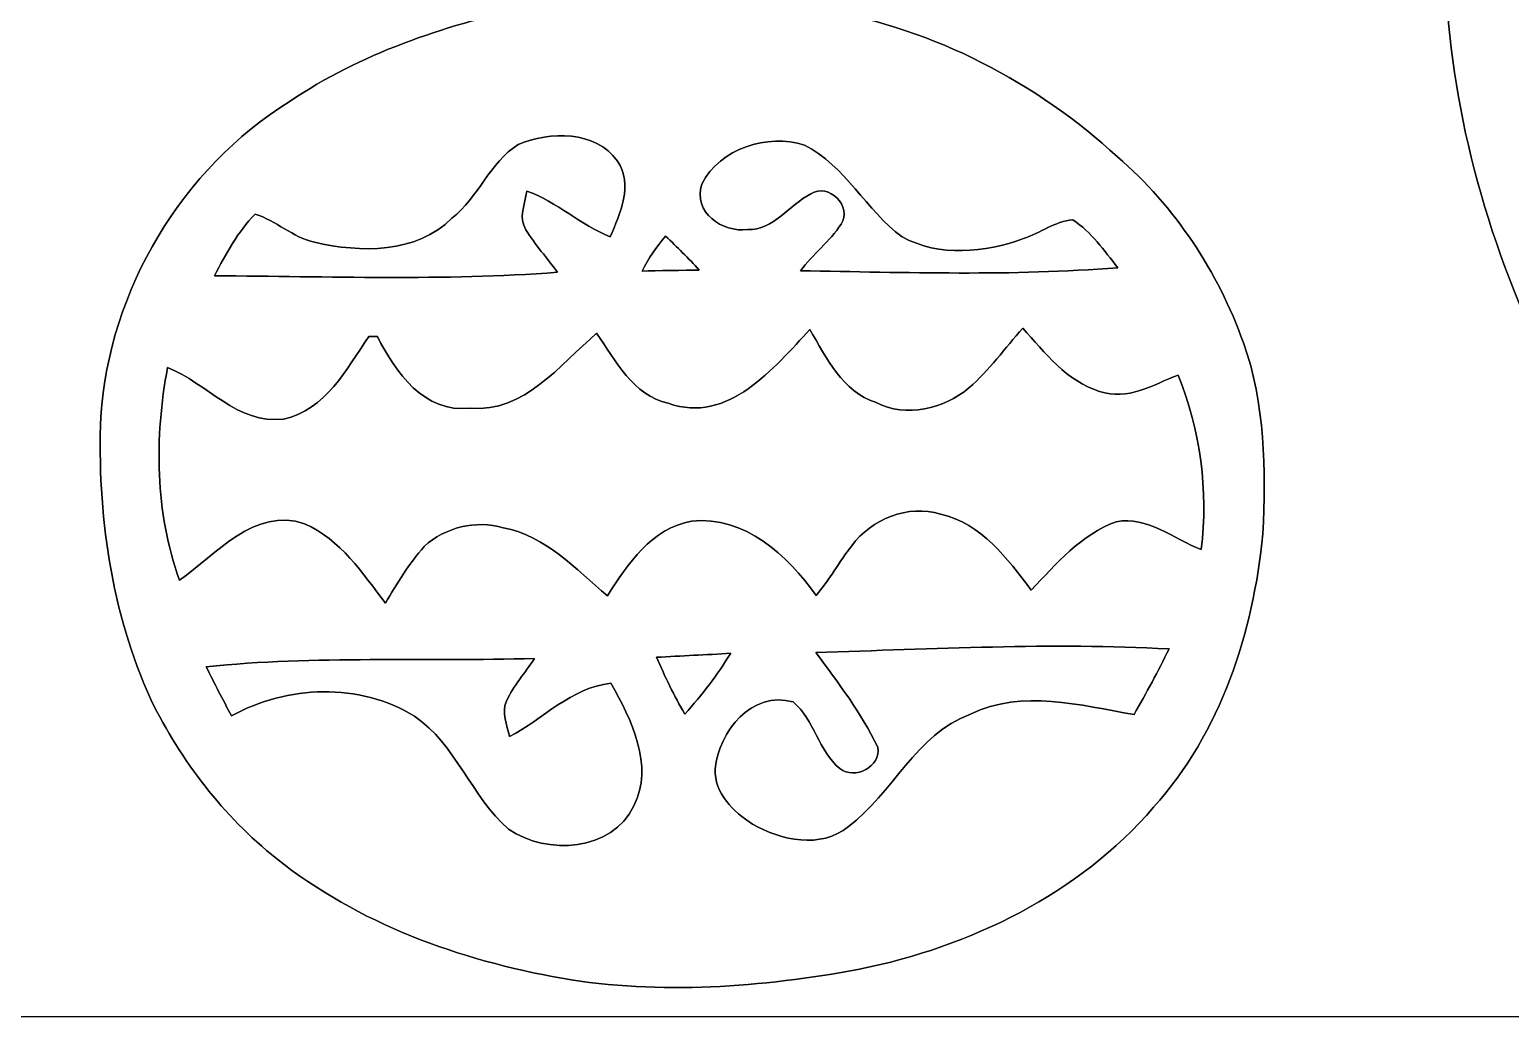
# Model space of a CAD drawing. Header units: centimetres. Extents: x -16.8 to 16.8, y -16.7 to 16.7.
# Drawn here: x -4.91 to 6.68, y -16.67 to -8.95 of the extents above; entities that cross this region are included whole.
import ezdxf

# ---------------------------------------------------------------- set-up
doc = ezdxf.new("R2010")
doc.units = ezdxf.units.CM
doc.header["$MEASUREMENT"] = 0
doc.layers.add('Layer 1', color=7, linetype='Continuous')

msp = doc.modelspace()

# ---------------------------------------------------------------- linework, layer by layer
at = {"layer": 'Layer 1', "color": 7}
for points, knots in [([(-16.77458, 16.66875), (-16.77458, 16.66875), (16.77458, 16.66875), (16.77458, 16.66875), (16.77458, 16.66875), (16.77458, 16.66875), (16.77458, -16.66875), (16.77458, -16.66875), (16.77458, -16.66875), (16.77458, -16.66875), (-16.77458, -16.66875), (-16.77458, -16.66875), (-16.77458, -16.66875), (-16.77458, -16.66875), (-16.77458, 16.66875), (-16.77458, 16.66875), (-16.77458, 16.66875), (-16.77458, 16.66875), (-16.77458, 16.66875), (-16.77458, 16.66875)], [0, 0, 0, 0, 0.16666667, 0.16666667, 0.16666667, 0.16666667, 0.33333333, 0.33333333, 0.33333333, 0.33333333, 0.5, 0.5, 0.5, 0.5, 0.66666667, 0.66666667, 0.66666667, 0.66666667, 1, 1, 1, 1]), ([(-6.51828, 2.84939), (-6.74829, 2.63349), (-6.65127, 2.28882), (-6.62481, 2.0133), (-6.62481, 2.0133), (-6.77792, 1.98296), (-6.93103, 1.95368), (-7.08378, 1.92334), (-7.08378, 1.92334), (-7.00793, 1.51765), (-6.87246, 1.12501), (-6.80473, 0.71755), (-6.80473, 0.71755), (-6.7818, 0.28893), (-6.87035, -0.14041), (-7.00511, -0.54575), (-7.00511, -0.54575), (-7.13564, -0.93274), (-7.41715, -1.31833), (-7.83837, -1.40582), (-7.83837, -1.40582), (-8.33226, -1.55469), (-8.84202, -1.64747), (-9.32921, -1.81963), (-9.32921, -1.81963), (-9.94198, -2.01542), (-10.55546, -2.31704), (-10.94352, -2.84939), (-10.94352, -2.84939), (-11.30018, -3.31682), (-11.34251, -3.94794), (-11.25114, -4.51026), (-11.25114, -4.51026), (-11.1827, -5.11104), (-10.84474, -5.66173), (-10.37096, -6.03109), (-10.37096, -6.03109), (-9.7349, -6.52568), (-8.96691, -6.81108), (-8.20103, -7.03509), (-8.20103, -7.03509), (-7.79357, -7.15257), (-7.37694, -7.32825), (-7.10812, -7.67221), (-7.10812, -7.67221), (-6.56167, -8.32732), (-6.34647, -9.17998), (-6.19548, -10.0016), (-6.19548, -10.0016), (-6.09671, -10.50643), (-6.08648, -11.02536), (-5.95736, -11.52454), (-5.95736, -11.52454), (-5.84835, -11.42859), (-5.80319, -11.28642), (-5.7845, -11.14601), (-5.7845, -11.14601), (-5.60776, -10.20374), (-5.49981, -9.23431), (-5.13927, -8.33861), (-5.13927, -8.33861), (-4.96676, -7.94526), (-4.76391, -7.51134), (-4.3494, -7.32437), (-4.3494, -7.32437), (-3.64137, -7.00546), (-2.85362, -6.94478), (-2.12019, -6.70489), (-2.12019, -6.70489), (-1.52188, -6.52074), (-0.89606, -6.24628), (-0.54645, -5.69807), (-0.54645, -5.69807), (-0.2861, -5.33294), (-0.22648, -4.86339), (-0.2607, -4.4263), (-0.2607, -4.4263), (-0.25329, -3.62268), (-0.67592, -2.80458), (-1.39418, -2.41794), (-1.39418, -2.41794), (-2.09868, -1.9625), (-2.94005, -1.83621), (-3.7338, -1.6189), (-3.7338, -1.6189), (-4.01955, -1.51941), (-4.39173, -1.45697), (-4.51661, -1.13524), (-4.51661, -1.13524), (-4.78543, -0.57397), (-4.95229, 0.0321), (-5.07294, 0.641), (-5.07294, 0.641), (-5.07824, 1.0989), (-4.89867, 1.53211), (-4.81083, 1.97661), (-4.81083, 1.97661), (-4.98369, 2.01295), (-5.15902, 2.03659), (-5.33294, 2.06587), (-5.33294, 2.06587), (-5.36293, 2.29235), (-5.32871, 2.55129), (-5.47299, 2.74567), (-5.47299, 2.74567), (-5.70936, 3.06388), (-6.217, 3.08081), (-6.51828, 2.84939), (-6.51828, 2.84939), (-6.51828, 2.84939), (-6.51828, 2.84939), (-6.51828, 2.84939)], [0, 0, 0, 0, 0.03448276, 0.03448276, 0.03448276, 0.03448276, 0.06896552, 0.06896552, 0.06896552, 0.06896552, 0.10344828, 0.10344828, 0.10344828, 0.10344828, 0.13793103, 0.13793103, 0.13793103, 0.13793103, 0.17241379, 0.17241379, 0.17241379, 0.17241379, 0.20689655, 0.20689655, 0.20689655, 0.20689655, 0.24137931, 0.24137931, 0.24137931, 0.24137931, 0.27586207, 0.27586207, 0.27586207, 0.27586207, 0.31034483, 0.31034483, 0.31034483, 0.31034483, 0.34482759, 0.34482759, 0.34482759, 0.34482759, 0.37931034, 0.37931034, 0.37931034, 0.37931034, 0.4137931, 0.4137931, 0.4137931, 0.4137931, 0.44827586, 0.44827586, 0.44827586, 0.44827586, 0.48275862, 0.48275862, 0.48275862, 0.48275862, 0.51724138, 0.51724138, 0.51724138, 0.51724138, 0.55172414, 0.55172414, 0.55172414, 0.55172414, 0.5862069, 0.5862069, 0.5862069, 0.5862069, 0.62068966, 0.62068966, 0.62068966, 0.62068966, 0.65517241, 0.65517241, 0.65517241, 0.65517241, 0.68965517, 0.68965517, 0.68965517, 0.68965517, 0.72413793, 0.72413793, 0.72413793, 0.72413793, 0.75862069, 0.75862069, 0.75862069, 0.75862069, 0.79310345, 0.79310345, 0.79310345, 0.79310345, 0.82758621, 0.82758621, 0.82758621, 0.82758621, 0.86206897, 0.86206897, 0.86206897, 0.86206897, 0.89655172, 0.89655172, 0.89655172, 0.89655172, 0.93103448, 0.93103448, 0.93103448, 0.93103448, 1, 1, 1, 1]), ([(8.39858, -0.70944), (8.22219, -1.24072), (8.51323, -1.74554), (8.59931, -2.26025), (8.59931, -2.26025), (8.02287, -2.72486), (7.58719, -3.34045), (7.22771, -3.9818), (7.22771, -3.9818), (6.73065, -4.91031), (6.42937, -5.93408), (6.26533, -6.97195), (6.26533, -6.97195), (6.08718, -7.98795), (6.13445, -9.04311), (6.39339, -10.04111), (6.39339, -10.04111), (6.9342, -12.11968), (8.29874, -13.87722), (9.84321, -15.3229), (9.84321, -15.3229), (9.99314, -15.2721), (10.08345, -15.12923), (10.18752, -15.02022), (10.18752, -15.02022), (11.48609, -13.52479), (12.48586, -11.73057), (12.87709, -9.77688), (12.87709, -9.77688), (13.13603, -8.53828), (13.07077, -7.24535), (12.78361, -6.01804), (12.78361, -6.01804), (12.62839, -5.31848), (12.33382, -4.65808), (11.97187, -4.04248), (11.97187, -4.04248), (11.57887, -3.36656), (11.03312, -2.79717), (10.45104, -2.28141), (10.45104, -2.28141), (10.49867, -1.74554), (10.7061, -1.18498), (10.48314, -0.66252), (10.48314, -0.66252), (10.37872, -0.3496), (10.13389, -0.07126), (9.80299, -0.00282), (9.80299, -0.00282), (9.2643, 0.07338), (8.57215, -0.13264), (8.39858, -0.70944), (8.39858, -0.70944), (8.39858, -0.70944), (8.39858, -0.70944), (8.39858, -0.70944)], [0, 0, 0, 0, 0.06666667, 0.06666667, 0.06666667, 0.06666667, 0.13333333, 0.13333333, 0.13333333, 0.13333333, 0.2, 0.2, 0.2, 0.2, 0.26666667, 0.26666667, 0.26666667, 0.26666667, 0.33333333, 0.33333333, 0.33333333, 0.33333333, 0.4, 0.4, 0.4, 0.4, 0.46666667, 0.46666667, 0.46666667, 0.46666667, 0.53333333, 0.53333333, 0.53333333, 0.53333333, 0.6, 0.6, 0.6, 0.6, 0.66666667, 0.66666667, 0.66666667, 0.66666667, 0.73333333, 0.73333333, 0.73333333, 0.73333333, 0.8, 0.8, 0.8, 0.8, 0.86666667, 0.86666667, 0.86666667, 0.86666667, 1, 1, 1, 1]), ([(-0.37606, -6.35882), (-0.74295, -6.49323), (-0.94686, -6.87458), (-1.06186, -7.2263), (-1.06186, -7.2263), (-1.17263, -7.73677), (-1.03646, -8.26029), (-1.03399, -8.77535), (-1.03399, -8.77535), (-1.67922, -8.92422), (-2.32163, -9.13377), (-2.87373, -9.50983), (-2.87373, -9.50983), (-3.72181, -10.03476), (-4.28625, -10.98268), (-4.35469, -11.97645), (-4.35469, -11.97645), (-4.38256, -12.7314), (-4.27496, -13.50222), (-3.96134, -14.19401), (-3.96134, -14.19401), (-3.72463, -14.66921), (-3.3976, -15.10206), (-2.98027, -15.43297), (-2.98027, -15.43297), (-2.33927, -15.94485), (-1.54693, -16.22884), (-0.74683, -16.37065), (-0.74683, -16.37065), (0.0254, -16.50118), (0.81703, -16.44191), (1.58327, -16.29974), (1.58327, -16.29974), (2.45286, -16.12194), (3.29777, -15.71343), (3.88444, -15.03327), (3.88444, -15.03327), (4.41043, -14.44696), (4.66337, -13.6652), (4.74027, -12.89332), (4.74027, -12.89332), (4.76144, -12.39167), (4.75968, -11.87591), (4.58682, -11.39825), (4.58682, -11.39825), (4.3875, -10.84192), (4.0513, -10.3311), (3.60221, -9.94516), (3.60221, -9.94516), (2.96616, -9.36061), (2.17064, -8.94539), (1.31621, -8.79792), (1.31621, -8.79792), (1.38677, -8.37565), (1.48343, -7.9569), (1.52576, -7.5311), (1.52576, -7.5311), (1.48802, -7.11271), (1.27423, -6.6862), (0.90135, -6.471), (0.90135, -6.471), (0.52564, -6.23111), (0.03845, -6.21841), (-0.37606, -6.35882)], [0, 0, 0, 0, 0.05882353, 0.05882353, 0.05882353, 0.05882353, 0.11764706, 0.11764706, 0.11764706, 0.11764706, 0.17647059, 0.17647059, 0.17647059, 0.17647059, 0.23529412, 0.23529412, 0.23529412, 0.23529412, 0.29411765, 0.29411765, 0.29411765, 0.29411765, 0.35294118, 0.35294118, 0.35294118, 0.35294118, 0.41176471, 0.41176471, 0.41176471, 0.41176471, 0.47058824, 0.47058824, 0.47058824, 0.47058824, 0.52941176, 0.52941176, 0.52941176, 0.52941176, 0.58823529, 0.58823529, 0.58823529, 0.58823529, 0.64705882, 0.64705882, 0.64705882, 0.64705882, 0.70588235, 0.70588235, 0.70588235, 0.70588235, 0.76470588, 0.76470588, 0.76470588, 0.76470588, 0.82352941, 0.82352941, 0.82352941, 0.82352941, 0.88235294, 0.88235294, 0.88235294, 0.88235294, 1, 1, 1, 1]), ([(-1.08867, -9.84709), (-0.83785, -9.74372), (-0.48648, -9.73737), (-0.3115, -9.97691), (-0.3115, -9.97691), (-0.1845, -10.16282), (-0.29104, -10.38578), (-0.36759, -10.56993), (-0.36759, -10.56993), (-0.60149, -10.47926), (-0.78281, -10.29547), (-1.01988, -10.21151), (-1.01988, -10.21151), (-1.03576, -10.31028), (-1.08797, -10.42211), (-1.02694, -10.51595), (-1.02694, -10.51595), (-0.95462, -10.63272), (-0.86219, -10.73644), (-0.78034, -10.84721), (-0.78034, -10.84721), (-1.67323, -10.91494), (-2.56999, -10.87826), (-3.46428, -10.87543), (-3.46428, -10.87543), (-3.3782, -10.70328), (-3.28083, -10.53112), (-3.14643, -10.39213), (-3.14643, -10.39213), (-2.98203, -10.44328), (-2.85221, -10.57416), (-2.68217, -10.61226), (-2.68217, -10.61226), (-2.32163, -10.69481), (-1.88666, -10.70434), (-1.6062, -10.42353), (-1.6062, -10.42353), (-1.40088, -10.26195), (-1.30916, -9.98996), (-1.08867, -9.84709)], [0, 0, 0, 0, 0.09090909, 0.09090909, 0.09090909, 0.09090909, 0.18181818, 0.18181818, 0.18181818, 0.18181818, 0.27272727, 0.27272727, 0.27272727, 0.27272727, 0.36363636, 0.36363636, 0.36363636, 0.36363636, 0.45454545, 0.45454545, 0.45454545, 0.45454545, 0.54545455, 0.54545455, 0.54545455, 0.54545455, 0.63636364, 0.63636364, 0.63636364, 0.63636364, 0.72727273, 0.72727273, 0.72727273, 0.72727273, 0.81818182, 0.81818182, 0.81818182, 0.81818182, 1, 1, 1, 1]), ([(0.34996, -10.15753), (0.49001, -9.87637), (0.8636, -9.76171), (1.15253, -9.85238), (1.15253, -9.85238), (1.47355, -10.01289), (1.6323, -10.36391), (1.91699, -10.56993), (1.91699, -10.56993), (2.2038, -10.72938), (2.56822, -10.69375), (2.86632, -10.58369), (2.86632, -10.58369), (2.99685, -10.54029), (3.11256, -10.44787), (3.25261, -10.43764), (3.25261, -10.43764), (3.3969, -10.53077), (3.49814, -10.67823), (3.60362, -10.81158), (3.60362, -10.81158), (2.77777, -10.8772), (1.94769, -10.84897), (1.12042, -10.83522), (1.12042, -10.83522), (1.21849, -10.70645), (1.35114, -10.60591), (1.43933, -10.47009), (1.43933, -10.47009), (1.53035, -10.33851), (1.34197, -10.13954), (1.20121, -10.23479), (1.20121, -10.23479), (1.03505, -10.3191), (0.91122, -10.52019), (0.70661, -10.51313), (0.70661, -10.51313), (0.51223, -10.53818), (0.27481, -10.37802), (0.34996, -10.15753)], [0, 0, 0, 0, 0.09090909, 0.09090909, 0.09090909, 0.09090909, 0.18181818, 0.18181818, 0.18181818, 0.18181818, 0.27272727, 0.27272727, 0.27272727, 0.27272727, 0.36363636, 0.36363636, 0.36363636, 0.36363636, 0.45454545, 0.45454545, 0.45454545, 0.45454545, 0.54545455, 0.54545455, 0.54545455, 0.54545455, 0.63636364, 0.63636364, 0.63636364, 0.63636364, 0.72727273, 0.72727273, 0.72727273, 0.72727273, 0.81818182, 0.81818182, 0.81818182, 0.81818182, 1, 1, 1, 1]), ([(-0.11853, -10.83733), (-0.06773, -10.73926), (-0.00529, -10.64789), (0.06597, -10.56358), (0.06597, -10.56358), (0.15416, -10.65036), (0.24518, -10.73679), (0.32808, -10.82957), (0.32808, -10.82957), (0.21661, -10.83169), (-0.00706, -10.83557), (-0.11853, -10.83733)], [0, 0, 0, 0, 0.25, 0.25, 0.25, 0.25, 0.5, 0.5, 0.5, 0.5, 1, 1, 1, 1]), ([(0.08678, -11.87238), (0.55457, -12.03925), (0.91475, -11.59439), (1.19486, -11.29453), (1.19486, -11.29453), (1.32292, -11.51784), (1.45027, -11.77925), (1.71203, -11.86709), (1.71203, -11.86709), (1.94839, -11.98633), (2.24226, -11.91719), (2.43911, -11.75209), (2.43911, -11.75209), (2.59821, -11.61344), (2.72097, -11.44094), (2.86068, -11.2843), (2.86068, -11.2843), (3.03248, -11.47727), (3.20463, -11.69952), (3.46216, -11.7789), (3.46216, -11.7789), (3.68194, -11.85545), (3.8795, -11.72633), (4.07635, -11.6519), (4.07635, -11.6519), (4.24886, -12.08476), (4.31412, -12.55324), (4.25768, -13.01715), (4.25768, -13.01715), (4.03966, -12.9353), (3.83611, -12.75115), (3.59198, -12.79842), (3.59198, -12.79842), (3.31823, -12.89861), (3.12138, -13.12792), (2.927, -13.33359), (2.927, -13.33359), (2.74073, -13.0877), (2.53753, -12.81183), (2.21756, -12.73916), (2.21756, -12.73916), (1.95933, -12.66119), (1.67958, -12.77832), (1.52188, -12.98646), (1.52188, -12.98646), (1.42522, -13.11346), (1.3462, -13.25386), (1.24284, -13.37627), (1.24284, -13.37627), (1.01917, -13.06124), (0.68545, -12.75009), (0.26917, -12.79419), (0.26917, -12.79419), (-0.04233, -12.84922), (-0.23283, -13.12933), (-0.38947, -13.37839), (-0.38947, -13.37839), (-0.63923, -13.17025), (-0.86995, -12.90849), (-1.20509, -12.84676), (-1.20509, -12.84676), (-1.42205, -12.7829), (-1.6577, -12.84287), (-1.82421, -12.99175), (-1.82421, -12.99175), (-1.94098, -13.12827), (-2.03835, -13.28032), (-2.12619, -13.43695), (-2.12619, -13.43695), (-2.30434, -13.20306), (-2.47968, -12.93777), (-2.75908, -12.81501), (-2.75908, -12.81501), (-3.15136, -12.6806), (-3.44981, -13.05454), (-3.73909, -13.25527), (-3.73909, -13.25527), (-3.92889, -12.72611), (-3.93559, -12.14049), (-3.83117, -11.59193), (-3.83117, -11.59193), (-3.52249, -11.71646), (-3.28613, -12.03854), (-2.92488, -11.99656), (-2.92488, -11.99656), (-2.59221, -11.92389), (-2.43134, -11.60639), (-2.25813, -11.35027), (-2.25813, -11.35027), (-2.2412, -11.35027), (-2.20698, -11.35098), (-2.19004, -11.35098), (-2.19004, -11.35098), (-2.04646, -11.62967), (-1.82527, -11.95141), (-1.46403, -11.91048), (-1.46403, -11.91048), (-1.03646, -11.94682), (-0.76376, -11.57076), (-0.47449, -11.32452), (-0.47449, -11.32452), (-0.32491, -11.53583), (-0.19156, -11.81171), (0.08678, -11.87238)], [0, 0, 0, 0, 0.03703704, 0.03703704, 0.03703704, 0.03703704, 0.07407407, 0.07407407, 0.07407407, 0.07407407, 0.11111111, 0.11111111, 0.11111111, 0.11111111, 0.14814815, 0.14814815, 0.14814815, 0.14814815, 0.18518519, 0.18518519, 0.18518519, 0.18518519, 0.22222222, 0.22222222, 0.22222222, 0.22222222, 0.25925926, 0.25925926, 0.25925926, 0.25925926, 0.2962963, 0.2962963, 0.2962963, 0.2962963, 0.33333333, 0.33333333, 0.33333333, 0.33333333, 0.37037037, 0.37037037, 0.37037037, 0.37037037, 0.40740741, 0.40740741, 0.40740741, 0.40740741, 0.44444444, 0.44444444, 0.44444444, 0.44444444, 0.48148148, 0.48148148, 0.48148148, 0.48148148, 0.51851852, 0.51851852, 0.51851852, 0.51851852, 0.55555556, 0.55555556, 0.55555556, 0.55555556, 0.59259259, 0.59259259, 0.59259259, 0.59259259, 0.62962963, 0.62962963, 0.62962963, 0.62962963, 0.66666667, 0.66666667, 0.66666667, 0.66666667, 0.7037037, 0.7037037, 0.7037037, 0.7037037, 0.74074074, 0.74074074, 0.74074074, 0.74074074, 0.77777778, 0.77777778, 0.77777778, 0.77777778, 0.81481481, 0.81481481, 0.81481481, 0.81481481, 0.85185185, 0.85185185, 0.85185185, 0.85185185, 0.88888889, 0.88888889, 0.88888889, 0.88888889, 0.92592593, 0.92592593, 0.92592593, 0.92592593, 1, 1, 1, 1]), ([(1.24142, -13.82113), (2.16217, -13.79573), (3.08363, -13.74316), (4.00509, -13.79432), (4.00509, -13.79432), (3.92077, -13.96929), (3.82623, -14.13863), (3.73098, -14.30831), (3.73098, -14.30831), (3.31047, -14.23494), (2.8575, -14.10794), (2.45075, -14.30373), (2.45075, -14.30373), (2.02283, -14.46354), (1.84326, -14.9225), (1.49613, -15.18356), (1.49613, -15.18356), (1.27847, -15.36065), (0.97014, -15.29327), (0.74612, -15.16521), (0.74612, -15.16521), (0.59725, -15.06996), (0.44626, -14.92321), (0.45332, -14.73271), (0.45332, -14.73271), (0.48119, -14.44025), (0.74048, -14.11605), (1.06468, -14.20883), (1.06468, -14.20883), (1.22731, -14.34959), (1.2633, -14.59124), (1.4284, -14.72953), (1.4284, -14.72953), (1.54658, -14.82302), (1.75366, -14.71612), (1.72508, -14.56161), (1.72508, -14.56161), (1.59738, -14.29456), (1.4157, -14.05855), (1.24142, -13.82113)], [0, 0, 0, 0, 0.09090909, 0.09090909, 0.09090909, 0.09090909, 0.18181818, 0.18181818, 0.18181818, 0.18181818, 0.27272727, 0.27272727, 0.27272727, 0.27272727, 0.36363636, 0.36363636, 0.36363636, 0.36363636, 0.45454545, 0.45454545, 0.45454545, 0.45454545, 0.54545455, 0.54545455, 0.54545455, 0.54545455, 0.63636364, 0.63636364, 0.63636364, 0.63636364, 0.72727273, 0.72727273, 0.72727273, 0.72727273, 0.81818182, 0.81818182, 0.81818182, 0.81818182, 1, 1, 1, 1]), ([(-3.52848, -13.93331), (-2.67617, -13.84512), (-1.81575, -13.89521), (-0.96026, -13.8684), (-0.96026, -13.8684), (-1.03329, -13.97917), (-1.12289, -14.08042), (-1.17969, -14.20142), (-1.17969, -14.20142), (-1.22238, -14.29138), (-1.17334, -14.38945), (-1.15641, -14.48012), (-1.15641, -14.48012), (-0.89006, -14.34077), (-0.67522, -14.09735), (-0.36195, -14.06278), (-0.36195, -14.06278), (-0.20355, -14.34112), (-0.02364, -14.70836), (-0.18239, -15.02234), (-0.18239, -15.02234), (-0.35419, -15.38005), (-0.86289, -15.40933), (-1.16276, -15.20437), (-1.16276, -15.20437), (-1.45591, -14.94896), (-1.57409, -14.5415), (-1.90041, -14.3196), (-1.90041, -14.3196), (-2.33116, -14.05467), (-2.89454, -14.0776), (-3.33128, -14.31784), (-3.33128, -14.31784), (-3.39937, -14.19013), (-3.46675, -14.06349), (-3.52848, -13.93331)], [0, 0, 0, 0, 0.1, 0.1, 0.1, 0.1, 0.2, 0.2, 0.2, 0.2, 0.3, 0.3, 0.3, 0.3, 0.4, 0.4, 0.4, 0.4, 0.5, 0.5, 0.5, 0.5, 0.6, 0.6, 0.6, 0.6, 0.7, 0.7, 0.7, 0.7, 0.8, 0.8, 0.8, 0.8, 1, 1, 1, 1]), ([(-0.00459, -13.85958), (0.18803, -13.84794), (0.38241, -13.83982), (0.57573, -13.82818), (0.57573, -13.82818), (0.47025, -13.99681), (0.3496, -14.15591), (0.21625, -14.30373), (0.21625, -14.30373), (0.13123, -14.16156), (0.05997, -14.01163), (-0.00459, -13.85958)], [0, 0, 0, 0, 0.25, 0.25, 0.25, 0.25, 0.5, 0.5, 0.5, 0.5, 1, 1, 1, 1])]:
    msp.add_open_spline(points, degree=3, knots=knots, dxfattribs=at)
at = {"layer": 'Layer 1', "color": 251}
for points, knots in [([(-6.51828, 2.84939), (-6.217, 3.08081), (-5.70936, 3.06388), (-5.47299, 2.74567), (-5.47299, 2.74567), (-5.32871, 2.55129), (-5.36293, 2.29235), (-5.33294, 2.06587), (-5.33294, 2.06587), (-5.15902, 2.03659), (-4.98369, 2.01295), (-4.81083, 1.97661), (-4.81083, 1.97661), (-4.89867, 1.53211), (-5.07824, 1.0989), (-5.07294, 0.641), (-5.07294, 0.641), (-4.95229, 0.0321), (-4.78543, -0.57397), (-4.51661, -1.13524), (-4.51661, -1.13524), (-4.39173, -1.45697), (-4.01955, -1.51941), (-3.7338, -1.6189), (-3.7338, -1.6189), (-2.94005, -1.83621), (-2.09868, -1.9625), (-1.39418, -2.41794), (-1.39418, -2.41794), (-0.67592, -2.80458), (-0.25329, -3.62268), (-0.2607, -4.4263), (-0.2607, -4.4263), (-0.22648, -4.86339), (-0.2861, -5.33294), (-0.54645, -5.69807), (-0.54645, -5.69807), (-0.89606, -6.24628), (-1.52188, -6.52074), (-2.12019, -6.70489), (-2.12019, -6.70489), (-2.85362, -6.94478), (-3.64137, -7.00546), (-4.3494, -7.32437), (-4.3494, -7.32437), (-4.76391, -7.51134), (-4.96676, -7.94526), (-5.13927, -8.33861), (-5.13927, -8.33861), (-5.49981, -9.23431), (-5.60776, -10.20374), (-5.7845, -11.14601), (-5.7845, -11.14601), (-5.80319, -11.28642), (-5.84835, -11.42859), (-5.95736, -11.52454), (-5.95736, -11.52454), (-6.08648, -11.02536), (-6.09671, -10.50643), (-6.19548, -10.0016), (-6.19548, -10.0016), (-6.34647, -9.17998), (-6.56167, -8.32732), (-7.10812, -7.67221), (-7.10812, -7.67221), (-7.37694, -7.32825), (-7.79357, -7.15257), (-8.20103, -7.03509), (-8.20103, -7.03509), (-8.96691, -6.81108), (-9.7349, -6.52568), (-10.37096, -6.03109), (-10.37096, -6.03109), (-10.84474, -5.66173), (-11.1827, -5.11104), (-11.25114, -4.51026), (-11.25114, -4.51026), (-11.34251, -3.94794), (-11.30018, -3.31682), (-10.94352, -2.84939), (-10.94352, -2.84939), (-10.55546, -2.31704), (-9.94198, -2.01542), (-9.32921, -1.81963), (-9.32921, -1.81963), (-8.84202, -1.64747), (-8.33226, -1.55469), (-7.83837, -1.40582), (-7.83837, -1.40582), (-7.41715, -1.31833), (-7.13564, -0.93274), (-7.00511, -0.54575), (-7.00511, -0.54575), (-6.87035, -0.14041), (-6.7818, 0.28893), (-6.80473, 0.71755), (-6.80473, 0.71755), (-6.87246, 1.12501), (-7.00793, 1.51765), (-7.08378, 1.92334), (-7.08378, 1.92334), (-6.93103, 1.95368), (-6.77792, 1.98296), (-6.62481, 2.0133), (-6.62481, 2.0133), (-6.65127, 2.28882), (-6.74829, 2.63349), (-6.51828, 2.84939), (-6.51828, 2.84939), (-6.51828, 2.84939), (-6.51828, 2.84939), (-6.51828, 2.84939)], [0, 0, 0, 0, 0.03448276, 0.03448276, 0.03448276, 0.03448276, 0.06896552, 0.06896552, 0.06896552, 0.06896552, 0.10344828, 0.10344828, 0.10344828, 0.10344828, 0.13793103, 0.13793103, 0.13793103, 0.13793103, 0.17241379, 0.17241379, 0.17241379, 0.17241379, 0.20689655, 0.20689655, 0.20689655, 0.20689655, 0.24137931, 0.24137931, 0.24137931, 0.24137931, 0.27586207, 0.27586207, 0.27586207, 0.27586207, 0.31034483, 0.31034483, 0.31034483, 0.31034483, 0.34482759, 0.34482759, 0.34482759, 0.34482759, 0.37931034, 0.37931034, 0.37931034, 0.37931034, 0.4137931, 0.4137931, 0.4137931, 0.4137931, 0.44827586, 0.44827586, 0.44827586, 0.44827586, 0.48275862, 0.48275862, 0.48275862, 0.48275862, 0.51724138, 0.51724138, 0.51724138, 0.51724138, 0.55172414, 0.55172414, 0.55172414, 0.55172414, 0.5862069, 0.5862069, 0.5862069, 0.5862069, 0.62068966, 0.62068966, 0.62068966, 0.62068966, 0.65517241, 0.65517241, 0.65517241, 0.65517241, 0.68965517, 0.68965517, 0.68965517, 0.68965517, 0.72413793, 0.72413793, 0.72413793, 0.72413793, 0.75862069, 0.75862069, 0.75862069, 0.75862069, 0.79310345, 0.79310345, 0.79310345, 0.79310345, 0.82758621, 0.82758621, 0.82758621, 0.82758621, 0.86206897, 0.86206897, 0.86206897, 0.86206897, 0.89655172, 0.89655172, 0.89655172, 0.89655172, 0.93103448, 0.93103448, 0.93103448, 0.93103448, 1, 1, 1, 1]), ([(8.39858, -0.70944), (8.57215, -0.13264), (9.2643, 0.07338), (9.80299, -0.00282), (9.80299, -0.00282), (10.13389, -0.07126), (10.37872, -0.3496), (10.48314, -0.66252), (10.48314, -0.66252), (10.7061, -1.18498), (10.49867, -1.74554), (10.45104, -2.28141), (10.45104, -2.28141), (11.03312, -2.79717), (11.57887, -3.36656), (11.97187, -4.04248), (11.97187, -4.04248), (12.33382, -4.65808), (12.62839, -5.31848), (12.78361, -6.01804), (12.78361, -6.01804), (13.07077, -7.24535), (13.13603, -8.53828), (12.87709, -9.77688), (12.87709, -9.77688), (12.48586, -11.73057), (11.48609, -13.52479), (10.18752, -15.02022), (10.18752, -15.02022), (10.08345, -15.12923), (9.99314, -15.2721), (9.84321, -15.3229), (9.84321, -15.3229), (8.29874, -13.87722), (6.9342, -12.11968), (6.39339, -10.04111), (6.39339, -10.04111), (6.13445, -9.04311), (6.08718, -7.98795), (6.26533, -6.97195), (6.26533, -6.97195), (6.42937, -5.93408), (6.73065, -4.91031), (7.22771, -3.9818), (7.22771, -3.9818), (7.58719, -3.34045), (8.02287, -2.72486), (8.59931, -2.26025), (8.59931, -2.26025), (8.51323, -1.74554), (8.22219, -1.24072), (8.39858, -0.70944), (8.39858, -0.70944), (8.39858, -0.70944), (8.39858, -0.70944), (8.39858, -0.70944)], [0, 0, 0, 0, 0.06666667, 0.06666667, 0.06666667, 0.06666667, 0.13333333, 0.13333333, 0.13333333, 0.13333333, 0.2, 0.2, 0.2, 0.2, 0.26666667, 0.26666667, 0.26666667, 0.26666667, 0.33333333, 0.33333333, 0.33333333, 0.33333333, 0.4, 0.4, 0.4, 0.4, 0.46666667, 0.46666667, 0.46666667, 0.46666667, 0.53333333, 0.53333333, 0.53333333, 0.53333333, 0.6, 0.6, 0.6, 0.6, 0.66666667, 0.66666667, 0.66666667, 0.66666667, 0.73333333, 0.73333333, 0.73333333, 0.73333333, 0.8, 0.8, 0.8, 0.8, 0.86666667, 0.86666667, 0.86666667, 0.86666667, 1, 1, 1, 1]), ([(-0.37606, -6.35882), (0.03845, -6.21841), (0.52564, -6.23111), (0.90135, -6.471), (0.90135, -6.471), (1.27423, -6.6862), (1.48802, -7.11271), (1.52576, -7.5311), (1.52576, -7.5311), (1.48343, -7.9569), (1.38677, -8.37565), (1.31621, -8.79792), (1.31621, -8.79792), (2.17064, -8.94539), (2.96616, -9.36061), (3.60221, -9.94516), (3.60221, -9.94516), (4.0513, -10.3311), (4.3875, -10.84192), (4.58682, -11.39825), (4.58682, -11.39825), (4.75968, -11.87591), (4.76144, -12.39167), (4.74027, -12.89332), (4.74027, -12.89332), (4.66337, -13.6652), (4.41043, -14.44696), (3.88444, -15.03327), (3.88444, -15.03327), (3.29777, -15.71343), (2.45286, -16.12194), (1.58327, -16.29974), (1.58327, -16.29974), (0.81703, -16.44191), (0.0254, -16.50118), (-0.74683, -16.37065), (-0.74683, -16.37065), (-1.54693, -16.22884), (-2.33927, -15.94485), (-2.98027, -15.43297), (-2.98027, -15.43297), (-3.3976, -15.10206), (-3.72463, -14.66921), (-3.96134, -14.19401), (-3.96134, -14.19401), (-4.27496, -13.50222), (-4.38256, -12.7314), (-4.35469, -11.97645), (-4.35469, -11.97645), (-4.28625, -10.98268), (-3.72181, -10.03476), (-2.87373, -9.50983), (-2.87373, -9.50983), (-2.32163, -9.13377), (-1.67922, -8.92422), (-1.03399, -8.77535), (-1.03399, -8.77535), (-1.03646, -8.26029), (-1.17263, -7.73677), (-1.06186, -7.2263), (-1.06186, -7.2263), (-0.94686, -6.87458), (-0.74295, -6.49323), (-0.37606, -6.35882), (-0.37606, -6.35882), (-0.37606, -6.35882), (-0.37606, -6.35882), (-0.37606, -6.35882)], [0, 0, 0, 0, 0.05555556, 0.05555556, 0.05555556, 0.05555556, 0.11111111, 0.11111111, 0.11111111, 0.11111111, 0.16666667, 0.16666667, 0.16666667, 0.16666667, 0.22222222, 0.22222222, 0.22222222, 0.22222222, 0.27777778, 0.27777778, 0.27777778, 0.27777778, 0.33333333, 0.33333333, 0.33333333, 0.33333333, 0.38888889, 0.38888889, 0.38888889, 0.38888889, 0.44444444, 0.44444444, 0.44444444, 0.44444444, 0.5, 0.5, 0.5, 0.5, 0.55555556, 0.55555556, 0.55555556, 0.55555556, 0.61111111, 0.61111111, 0.61111111, 0.61111111, 0.66666667, 0.66666667, 0.66666667, 0.66666667, 0.72222222, 0.72222222, 0.72222222, 0.72222222, 0.77777778, 0.77777778, 0.77777778, 0.77777778, 0.83333333, 0.83333333, 0.83333333, 0.83333333, 0.88888889, 0.88888889, 0.88888889, 0.88888889, 1, 1, 1, 1]), ([(-1.08867, -9.84709), (-1.30916, -9.98996), (-1.40088, -10.26195), (-1.6062, -10.42353), (-1.6062, -10.42353), (-1.88666, -10.70434), (-2.32163, -10.69481), (-2.68217, -10.61226), (-2.68217, -10.61226), (-2.85221, -10.57416), (-2.98203, -10.44328), (-3.14643, -10.39213), (-3.14643, -10.39213), (-3.28083, -10.53112), (-3.3782, -10.70328), (-3.46428, -10.87543), (-3.46428, -10.87543), (-2.56999, -10.87826), (-1.67323, -10.91494), (-0.78034, -10.84721), (-0.78034, -10.84721), (-0.86219, -10.73644), (-0.95462, -10.63272), (-1.02694, -10.51595), (-1.02694, -10.51595), (-1.08797, -10.42211), (-1.03576, -10.31028), (-1.01988, -10.21151), (-1.01988, -10.21151), (-0.78281, -10.29547), (-0.60149, -10.47926), (-0.36759, -10.56993), (-0.36759, -10.56993), (-0.29104, -10.38578), (-0.1845, -10.16282), (-0.3115, -9.97691), (-0.3115, -9.97691), (-0.48648, -9.73737), (-0.83785, -9.74372), (-1.08867, -9.84709), (-1.08867, -9.84709), (-1.08867, -9.84709), (-1.08867, -9.84709), (-1.08867, -9.84709)], [0, 0, 0, 0, 0.08333333, 0.08333333, 0.08333333, 0.08333333, 0.16666667, 0.16666667, 0.16666667, 0.16666667, 0.25, 0.25, 0.25, 0.25, 0.33333333, 0.33333333, 0.33333333, 0.33333333, 0.41666667, 0.41666667, 0.41666667, 0.41666667, 0.5, 0.5, 0.5, 0.5, 0.58333333, 0.58333333, 0.58333333, 0.58333333, 0.66666667, 0.66666667, 0.66666667, 0.66666667, 0.75, 0.75, 0.75, 0.75, 0.83333333, 0.83333333, 0.83333333, 0.83333333, 1, 1, 1, 1]), ([(0.34996, -10.15753), (0.27481, -10.37802), (0.51223, -10.53818), (0.70661, -10.51313), (0.70661, -10.51313), (0.91122, -10.52019), (1.03505, -10.3191), (1.20121, -10.23479), (1.20121, -10.23479), (1.34197, -10.13954), (1.53035, -10.33851), (1.43933, -10.47009), (1.43933, -10.47009), (1.35114, -10.60591), (1.21849, -10.70645), (1.12042, -10.83522), (1.12042, -10.83522), (1.94769, -10.84897), (2.77777, -10.8772), (3.60362, -10.81158), (3.60362, -10.81158), (3.49814, -10.67823), (3.3969, -10.53077), (3.25261, -10.43764), (3.25261, -10.43764), (3.11256, -10.44787), (2.99685, -10.54029), (2.86632, -10.58369), (2.86632, -10.58369), (2.56822, -10.69375), (2.2038, -10.72938), (1.91699, -10.56993), (1.91699, -10.56993), (1.6323, -10.36391), (1.47355, -10.01289), (1.15253, -9.85238), (1.15253, -9.85238), (0.8636, -9.76171), (0.49001, -9.87637), (0.34996, -10.15753), (0.34996, -10.15753), (0.34996, -10.15753), (0.34996, -10.15753), (0.34996, -10.15753)], [0, 0, 0, 0, 0.08333333, 0.08333333, 0.08333333, 0.08333333, 0.16666667, 0.16666667, 0.16666667, 0.16666667, 0.25, 0.25, 0.25, 0.25, 0.33333333, 0.33333333, 0.33333333, 0.33333333, 0.41666667, 0.41666667, 0.41666667, 0.41666667, 0.5, 0.5, 0.5, 0.5, 0.58333333, 0.58333333, 0.58333333, 0.58333333, 0.66666667, 0.66666667, 0.66666667, 0.66666667, 0.75, 0.75, 0.75, 0.75, 0.83333333, 0.83333333, 0.83333333, 0.83333333, 1, 1, 1, 1]), ([(-0.11853, -10.83733), (-0.00706, -10.83557), (0.21661, -10.83169), (0.32808, -10.82957), (0.32808, -10.82957), (0.24518, -10.73679), (0.15416, -10.65036), (0.06597, -10.56358), (0.06597, -10.56358), (-0.00529, -10.64789), (-0.06773, -10.73926), (-0.11853, -10.83733), (-0.11853, -10.83733), (-0.11853, -10.83733), (-0.11853, -10.83733), (-0.11853, -10.83733)], [0, 0, 0, 0, 0.2, 0.2, 0.2, 0.2, 0.4, 0.4, 0.4, 0.4, 0.6, 0.6, 0.6, 0.6, 1, 1, 1, 1]), ([(0.08678, -11.87238), (-0.19156, -11.81171), (-0.32491, -11.53583), (-0.47449, -11.32452), (-0.47449, -11.32452), (-0.76376, -11.57076), (-1.03646, -11.94682), (-1.46403, -11.91048), (-1.46403, -11.91048), (-1.82527, -11.95141), (-2.04646, -11.62967), (-2.19004, -11.35098), (-2.19004, -11.35098), (-2.20698, -11.35098), (-2.2412, -11.35027), (-2.25813, -11.35027), (-2.25813, -11.35027), (-2.43134, -11.60639), (-2.59221, -11.92389), (-2.92488, -11.99656), (-2.92488, -11.99656), (-3.28613, -12.03854), (-3.52249, -11.71646), (-3.83117, -11.59193), (-3.83117, -11.59193), (-3.93559, -12.14049), (-3.92889, -12.72611), (-3.73909, -13.25527), (-3.73909, -13.25527), (-3.44981, -13.05454), (-3.15136, -12.6806), (-2.75908, -12.81501), (-2.75908, -12.81501), (-2.47968, -12.93777), (-2.30434, -13.20306), (-2.12619, -13.43695), (-2.12619, -13.43695), (-2.03835, -13.28032), (-1.94098, -13.12827), (-1.82421, -12.99175), (-1.82421, -12.99175), (-1.6577, -12.84287), (-1.42205, -12.7829), (-1.20509, -12.84676), (-1.20509, -12.84676), (-0.86995, -12.90849), (-0.63923, -13.17025), (-0.38947, -13.37839), (-0.38947, -13.37839), (-0.23283, -13.12933), (-0.04233, -12.84922), (0.26917, -12.79419), (0.26917, -12.79419), (0.68545, -12.75009), (1.01917, -13.06124), (1.24284, -13.37627), (1.24284, -13.37627), (1.3462, -13.25386), (1.42522, -13.11346), (1.52188, -12.98646), (1.52188, -12.98646), (1.67958, -12.77832), (1.95933, -12.66119), (2.21756, -12.73916), (2.21756, -12.73916), (2.53753, -12.81183), (2.74073, -13.0877), (2.927, -13.33359), (2.927, -13.33359), (3.12138, -13.12792), (3.31823, -12.89861), (3.59198, -12.79842), (3.59198, -12.79842), (3.83611, -12.75115), (4.03966, -12.9353), (4.25768, -13.01715), (4.25768, -13.01715), (4.31412, -12.55324), (4.24886, -12.08476), (4.07635, -11.6519), (4.07635, -11.6519), (3.8795, -11.72633), (3.68194, -11.85545), (3.46216, -11.7789), (3.46216, -11.7789), (3.20463, -11.69952), (3.03248, -11.47727), (2.86068, -11.2843), (2.86068, -11.2843), (2.72097, -11.44094), (2.59821, -11.61344), (2.43911, -11.75209), (2.43911, -11.75209), (2.24226, -11.91719), (1.94839, -11.98633), (1.71203, -11.86709), (1.71203, -11.86709), (1.45027, -11.77925), (1.32292, -11.51784), (1.19486, -11.29453), (1.19486, -11.29453), (0.91475, -11.59439), (0.55457, -12.03925), (0.08678, -11.87238), (0.08678, -11.87238), (0.08678, -11.87238), (0.08678, -11.87238), (0.08678, -11.87238)], [0, 0, 0, 0, 0.03571429, 0.03571429, 0.03571429, 0.03571429, 0.07142857, 0.07142857, 0.07142857, 0.07142857, 0.10714286, 0.10714286, 0.10714286, 0.10714286, 0.14285714, 0.14285714, 0.14285714, 0.14285714, 0.17857143, 0.17857143, 0.17857143, 0.17857143, 0.21428571, 0.21428571, 0.21428571, 0.21428571, 0.25, 0.25, 0.25, 0.25, 0.28571429, 0.28571429, 0.28571429, 0.28571429, 0.32142857, 0.32142857, 0.32142857, 0.32142857, 0.35714286, 0.35714286, 0.35714286, 0.35714286, 0.39285714, 0.39285714, 0.39285714, 0.39285714, 0.42857143, 0.42857143, 0.42857143, 0.42857143, 0.46428571, 0.46428571, 0.46428571, 0.46428571, 0.5, 0.5, 0.5, 0.5, 0.53571429, 0.53571429, 0.53571429, 0.53571429, 0.57142857, 0.57142857, 0.57142857, 0.57142857, 0.60714286, 0.60714286, 0.60714286, 0.60714286, 0.64285714, 0.64285714, 0.64285714, 0.64285714, 0.67857143, 0.67857143, 0.67857143, 0.67857143, 0.71428571, 0.71428571, 0.71428571, 0.71428571, 0.75, 0.75, 0.75, 0.75, 0.78571429, 0.78571429, 0.78571429, 0.78571429, 0.82142857, 0.82142857, 0.82142857, 0.82142857, 0.85714286, 0.85714286, 0.85714286, 0.85714286, 0.89285714, 0.89285714, 0.89285714, 0.89285714, 0.92857143, 0.92857143, 0.92857143, 0.92857143, 1, 1, 1, 1]), ([(1.24142, -13.82113), (1.4157, -14.05855), (1.59738, -14.29456), (1.72508, -14.56161), (1.72508, -14.56161), (1.75366, -14.71612), (1.54658, -14.82302), (1.4284, -14.72953), (1.4284, -14.72953), (1.2633, -14.59124), (1.22731, -14.34959), (1.06468, -14.20883), (1.06468, -14.20883), (0.74048, -14.11605), (0.48119, -14.44025), (0.45332, -14.73271), (0.45332, -14.73271), (0.44626, -14.92321), (0.59725, -15.06996), (0.74612, -15.16521), (0.74612, -15.16521), (0.97014, -15.29327), (1.27847, -15.36065), (1.49613, -15.18356), (1.49613, -15.18356), (1.84326, -14.9225), (2.02283, -14.46354), (2.45075, -14.30373), (2.45075, -14.30373), (2.8575, -14.10794), (3.31047, -14.23494), (3.73098, -14.30831), (3.73098, -14.30831), (3.82623, -14.13863), (3.92077, -13.96929), (4.00509, -13.79432), (4.00509, -13.79432), (3.08363, -13.74316), (2.16217, -13.79573), (1.24142, -13.82113), (1.24142, -13.82113), (1.24142, -13.82113), (1.24142, -13.82113), (1.24142, -13.82113)], [0, 0, 0, 0, 0.08333333, 0.08333333, 0.08333333, 0.08333333, 0.16666667, 0.16666667, 0.16666667, 0.16666667, 0.25, 0.25, 0.25, 0.25, 0.33333333, 0.33333333, 0.33333333, 0.33333333, 0.41666667, 0.41666667, 0.41666667, 0.41666667, 0.5, 0.5, 0.5, 0.5, 0.58333333, 0.58333333, 0.58333333, 0.58333333, 0.66666667, 0.66666667, 0.66666667, 0.66666667, 0.75, 0.75, 0.75, 0.75, 0.83333333, 0.83333333, 0.83333333, 0.83333333, 1, 1, 1, 1]), ([(-3.52848, -13.93331), (-3.46675, -14.06349), (-3.39937, -14.19013), (-3.33128, -14.31784), (-3.33128, -14.31784), (-2.89454, -14.0776), (-2.33116, -14.05467), (-1.90041, -14.3196), (-1.90041, -14.3196), (-1.57409, -14.5415), (-1.45591, -14.94896), (-1.16276, -15.20437), (-1.16276, -15.20437), (-0.86289, -15.40933), (-0.35419, -15.38005), (-0.18239, -15.02234), (-0.18239, -15.02234), (-0.02364, -14.70836), (-0.20355, -14.34112), (-0.36195, -14.06278), (-0.36195, -14.06278), (-0.67522, -14.09735), (-0.89006, -14.34077), (-1.15641, -14.48012), (-1.15641, -14.48012), (-1.17334, -14.38945), (-1.22238, -14.29138), (-1.17969, -14.20142), (-1.17969, -14.20142), (-1.12289, -14.08042), (-1.03329, -13.97917), (-0.96026, -13.8684), (-0.96026, -13.8684), (-1.81575, -13.89521), (-2.67617, -13.84512), (-3.52848, -13.93331)], [0, 0, 0, 0, 0.1, 0.1, 0.1, 0.1, 0.2, 0.2, 0.2, 0.2, 0.3, 0.3, 0.3, 0.3, 0.4, 0.4, 0.4, 0.4, 0.5, 0.5, 0.5, 0.5, 0.6, 0.6, 0.6, 0.6, 0.7, 0.7, 0.7, 0.7, 0.8, 0.8, 0.8, 0.8, 1, 1, 1, 1]), ([(-0.00459, -13.85958), (0.05997, -14.01163), (0.13123, -14.16156), (0.21625, -14.30373), (0.21625, -14.30373), (0.3496, -14.15591), (0.47025, -13.99681), (0.57573, -13.82818), (0.57573, -13.82818), (0.38241, -13.83982), (0.18803, -13.84794), (-0.00459, -13.85958), (-0.00459, -13.85958), (-0.00459, -13.85958), (-0.00459, -13.85958), (-0.00459, -13.85958)], [0, 0, 0, 0, 0.2, 0.2, 0.2, 0.2, 0.4, 0.4, 0.4, 0.4, 0.6, 0.6, 0.6, 0.6, 1, 1, 1, 1])]:
    msp.add_open_spline(points, degree=3, knots=knots, dxfattribs=at)

doc.saveas('drawing.dxf')
